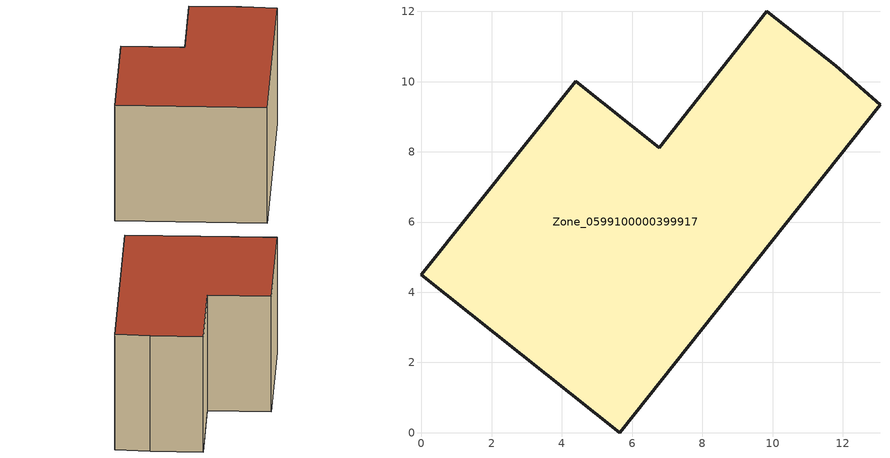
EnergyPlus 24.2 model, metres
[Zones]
Zone_0599100000399917
 floor ground (C_G): 11.8,10.45 13.06,9.33 5.64,0 0,4.49 4.4,10.01 6.77,8.12 9.84,12 z0.9
 wall outside (C_F): 11.8,10.45 9.84,12 6.77,8.12 4.4,10.01 0,4.49 5.64,0 13.06,9.33 11.8,10.45 z0.9:6.84
 roof outside (C_R): 13.06,9.33 11.8,10.45 9.84,12 6.77,8.12 4.4,10.01 0,4.49 5.64,0 z6.84
[BUILDING]
Pand.0599100000399917: North Axis=0; Terrain=City; Loads Convergence Tolerance Value=0.04; Temperature Convergence Tolerance Value=0.4; Solar Distribution=FullExterior; Maximum Number of Warmup Days=25; Minimum Number of Warmup Days=1
[Site:Location]
Rotterdam.The.Hague.AP_ZH_NLD Design_Conditions: Latitude=51.96; Longitude=4.45; Time Zone=1; Elevation=-4.5
[SITE:GROUNDTEMPERATURE:BUILDINGSURFACE]
18, 18, 18, 18, 18, 18, 18, 18, 18, 18, 18, 18
[MATERIAL] Thermal Absorptance=0.9; Solar Absorptance=0.7; Visible Absorptance=0.7
Name | Roughness | Thickness | Conductivity | Density | Specific Heat
G.TI.1992-2005 | MediumSmooth | 0.15 | 0.06 | 540 | 1210
F.TI.1992-2005 | Rough | 0.3 | 0.12 | 1920 | 840
R.TI.1992-2005 | MediumRough | 0.2 | 0.08 | 1500 | 1000
[CONSTRUCTION]
C_G: G.TI.1992-2005
C_F: F.TI.1992-2005
C_R: R.TI.1992-2005
[ZONE]
Zone_0599100000399917: Type=1; Multiplier=1; Ceiling Height=Autocalculate; Volume=Autocalculate; Floor Area=autocalculate; Part of Total Floor Area=Yes
[ZONEINFILTRATION:DESIGNFLOWRATE]
Infil_Zone_0599100000399917: Zone or ZoneList or Space or SpaceList=Zone_0599100000399917; Schedule=AlwaysOn; Design Flow Rate Calculation Method=Flow/Area; Flow Rate per Floor Area=0.0015; Constant Term Coefficient=1; Temperature Term Coefficient=0; Velocity Term Coefficient=0; Velocity Squared Term Coefficient=0
[HVACTEMPLATE:ZONE:IDEALLOADSAIRSYSTEM]
Zone_0599100000399917: Maximum Heating Supply Air Temperature=50; Minimum Cooling Supply Air Temperature=13; Maximum Heating Supply Air Humidity Ratio=0.0156; Minimum Cooling Supply Air Humidity Ratio=0.0077; Heating Limit=NoLimit; Cooling Limit=NoLimit; Dehumidification Control Type=ConstantSensibleHeatRatio; Cooling Sensible Heat Ratio=0.7; Dehumidification Setpoint=60; Humidification Control Type=None; Humidification Setpoint=30; Outdoor Air Method=None; Outdoor Air Flow Rate per Person=0.00944; Outdoor Air Flow Rate per Zone Floor Area=0; Outdoor Air Flow Rate per Zone=0; Demand Controlled Ventilation Type=None; Outdoor Air Economizer Type=NoEconomizer; Heat Recovery Type=None; Sensible Heat Recovery Effectiveness=0.7; Latent Heat Recovery Effectiveness=0.65
[ZONECONTROL:THERMOSTAT]
ThermostatControl_Zone_0599100000399917: Zone or ZoneList=Zone_0599100000399917; Control Type Schedule=DualSetpointControlType; Control 1=Thermostat_Zone_0599100000399917; Temperature Difference Between Cutout And Setpoint=0
[THERMOSTATSETPOINT:DUALSETPOINT]
Thermostat_Zone_0599100000399917: Heating Setpoint Temperature Schedule=HeatingSetpoint_Zone_0599100000399917; Cooling Setpoint Temperature Schedule=CoolingSetpoint_Zone_0599100000399917
[SCHEDULE:COMPACT]
HeatingSetpoint_Zone_0599100000399917: Through: 12/31, For: AllDays, Until: 24:00, 21
CoolingSetpoint_Zone_0599100000399917: Through: 12/31, For: AllDays, Until: 24:00, 24
DualSetpointControlType: Through: 12/31, For: AllDays, Until: 24:00, 4
AlwaysOn: Through: 12/31, For: AllDays, Until: 24:00, 1
